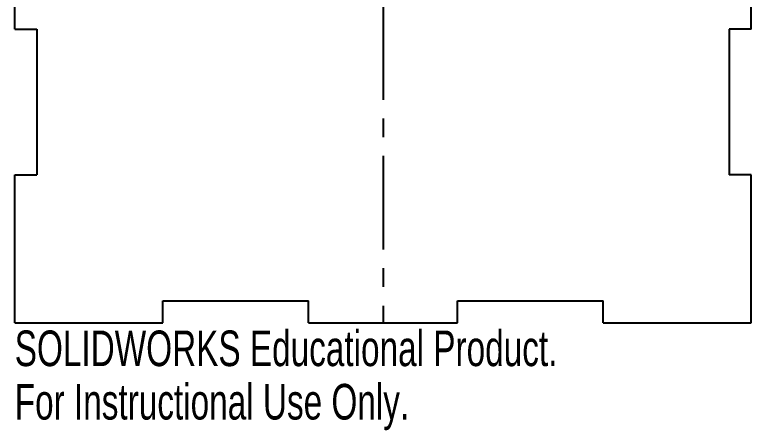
# Model space of a CAD drawing. Header units: millimetres. Extents: x 0 to 100, y -15 to 100.
# Drawn here: x 0 to 100, y -14.6 to 41.8 of the extents above; entities that cross this region are included whole.
import ezdxf

# ---------------------------------------------------------------- set-up
doc = ezdxf.new("R2010")
doc.units = ezdxf.units.MM
doc.linetypes.add('CENTERX2', pattern=[20.32, 12.7, -2.54, 2.54, -2.54])
doc.styles.add('SLDTEXTSTYLE0', font='TXT', dxfattribs={"width": 0.7})

msp = doc.modelspace()

# ---------------------------------------------------------------- linework, layer by layer
at = {"color": 7, "linetype": 'Continuous', "lineweight": 25}
for p, q in [((0, 39.9), (0, 60.1)), ((100, 39.9), (100, 60.1)), ((0, 39.9), (3, 39.9)), ((3, 39.9), (3, 20.1)), ((100, 39.9), (97, 39.9)), ((97, 39.9), (97, 20.1)), ((0, 0), (0, 20.1)), ((0, 20.1), (3, 20.1)), ((100, 20.1), (97, 20.1)), ((100, 0), (100, 20.1)), ((20.1, 3), (39.9, 3)), ((20.1, 0), (20.1, 3)), ((39.9, 0), (39.9, 3)), ((60.1, 3), (79.9, 3)), ((60.1, 0), (60.1, 3)), ((79.9, 0), (79.9, 3)), ((0, 0), (20.1, 0)), ((39.9, 0), (60.1, 0)), ((79.9, 0), (100, 0))]:
    msp.add_line(p, q, dxfattribs=at)
at = {"color": 7, "linetype": 'CENTERX2'}
msp.add_line((50, 42.99), (50, 0), dxfattribs=at)

# ---------------------------------------------------------------- texts
at = {"color": 7, "linetype": 'Continuous', "char_height": 4.8336, "attachment_point": 1, "style": 'SLDTEXTSTYLE0'}
for s, insert in [('SOLIDWORKS Educational Product.', (0, -1.02)), ('For Instructional Use Only.', (0, -8.27))]:
    msp.add_mtext(s, dxfattribs=dict(at, insert=insert))

doc.saveas('drawing.dxf')
